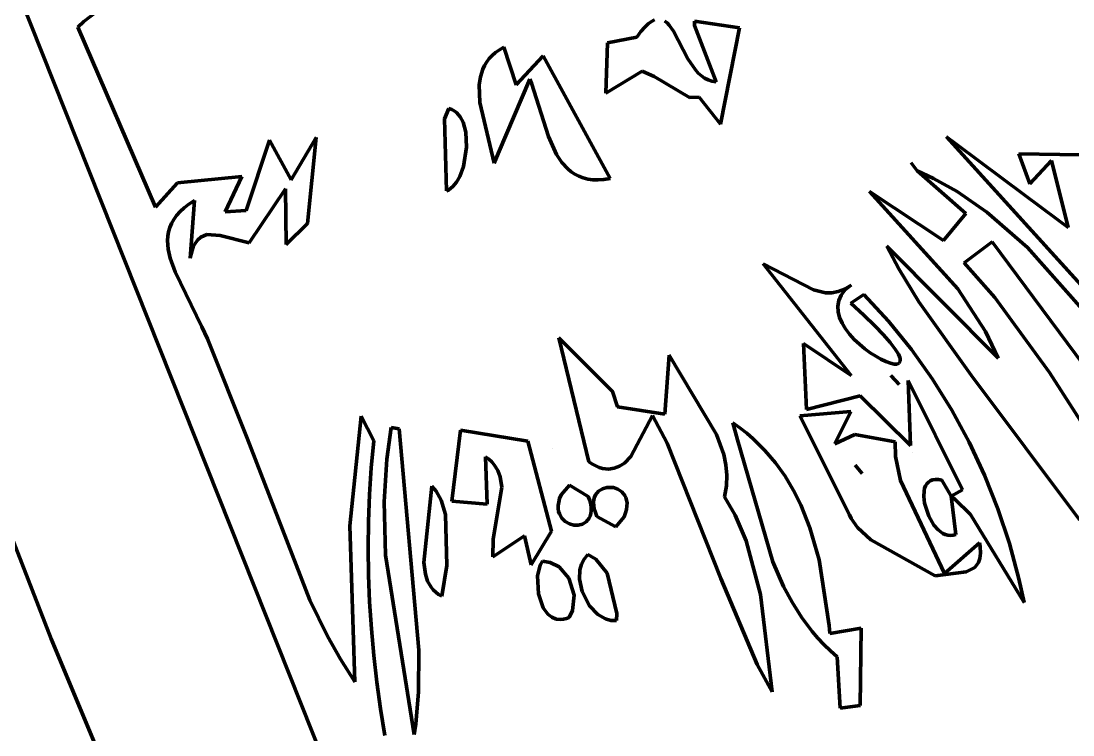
# Model space of a CAD drawing. Header units: millimetres. Extents: x 0 to 9.3, y 0 to 12.
# Drawn here: x 1.006 to 1.825, y 8.773 to 9.33 of the extents above; entities that cross this region are included whole.
import ezdxf

# ---------------------------------------------------------------- set-up
doc = ezdxf.new("R2010")
doc.units = ezdxf.units.MM
doc.layers.add('color#000000ff', color=7, linetype='CONTINUOUS', lineweight=100)
doc.layers.add('color#ffffffff', color=7, linetype='CONTINUOUS', lineweight=100)

msp = doc.modelspace()

# ---------------------------------------------------------------- linework, layer by layer
at = {"layer": 'color#000000ff'}
for p, q in [((1.59194, 7.87306), (0.85282, 9.73131)), ((1.06471, 9.33677), (1.05494, 9.32921)), ((1.05494, 9.32921), (1.05029, 9.32502)), ((1.49177, 9.32484), (1.49452, 9.3275)), ((1.49452, 9.3275), (1.49707, 9.32942)), ((1.49707, 9.32942), (1.49944, 9.33065)), ((1.50752, 9.32968), (1.50927, 9.32821)), ((1.50927, 9.32821), (1.51094, 9.32636)), ((1.51094, 9.32636), (1.51413, 9.32166)), ((1.53059, 9.32617), (1.5306, 9.32967)), ((1.5474, 9.28236), (1.53059, 9.32617)), ((1.5306, 9.32967), (1.56554, 9.32429)), ((1.05029, 9.32502), (1.11078, 9.18455)), ((1.48564, 9.31712), (1.48882, 9.3214)), ((1.48882, 9.3214), (1.49177, 9.32484)), ((1.51413, 9.32166), (1.5254, 9.30018)), ((1.56554, 9.32429), (1.55089, 9.24929)), ((1.37869, 9.30734), (1.38211, 9.30933)), ((1.38211, 9.30933), (1.39172, 9.27991)), ((1.46139, 9.27344), (1.46272, 9.31258)), ((1.46272, 9.31258), (1.48564, 9.31712)), ((1.37071, 9.30041), (1.37301, 9.30287)), ((1.37301, 9.30287), (1.37567, 9.30518)), ((1.37567, 9.30518), (1.37869, 9.30734)), ((1.39172, 9.27991), (1.41268, 9.30268)), ((1.41268, 9.30268), (1.4648, 9.20692)), ((1.36574, 9.29223), (1.36709, 9.29507)), ((1.36709, 9.29507), (1.36874, 9.29781)), ((1.36874, 9.29781), (1.37071, 9.30041)), ((1.5254, 9.30018), (1.53129, 9.29153)), ((1.36296, 9.27983), (1.36386, 9.28621)), ((1.36386, 9.28621), (1.36574, 9.29223)), ((1.48989, 9.29059), (1.46139, 9.27344)), ((1.49923, 9.28649), (1.48989, 9.29059)), ((1.52661, 9.26998), (1.49923, 9.28649)), ((1.53129, 9.29153), (1.53352, 9.28909)), ((1.53352, 9.28909), (1.53591, 9.28694)), ((1.53591, 9.28694), (1.53847, 9.28515)), ((1.53847, 9.28515), (1.54123, 9.28375)), ((1.36348, 9.26629), (1.36296, 9.27983)), ((1.40242, 9.28441), (1.37769, 9.22647)), ((1.40372, 9.28115), (1.40242, 9.28441)), ((1.41677, 9.23967), (1.40372, 9.28115)), ((1.54123, 9.28375), (1.5442, 9.28281)), ((1.5442, 9.28281), (1.5474, 9.28236)), ((1.53418, 9.27042), (1.52661, 9.26998)), ((1.55089, 9.24929), (1.53418, 9.27042)), ((1.33581, 9.25339), (1.33932, 9.26152)), ((1.33932, 9.26152), (1.34144, 9.26082)), ((1.34144, 9.26082), (1.34337, 9.2598)), ((1.37443, 9.21884), (1.36348, 9.26629)), ((1.3373, 9.19734), (1.33581, 9.25339)), ((1.34337, 9.2598), (1.34511, 9.25848)), ((1.34511, 9.25848), (1.34806, 9.25506)), ((1.34806, 9.25506), (1.3503, 9.25074)), ((1.3503, 9.25074), (1.35241, 9.24299)), ((1.18126, 9.1821), (1.1996, 9.23683)), ((1.1996, 9.23683), (1.21638, 9.20597)), ((1.21638, 9.20597), (1.23594, 9.23893)), ((1.23594, 9.23893), (1.22913, 9.17197)), ((1.35241, 9.24299), (1.35304, 9.23126)), ((1.42318, 9.22561), (1.41677, 9.23967)), ((1.86534, 9.08684), (1.72682, 9.23937)), ((1.72682, 9.23937), (1.73488, 9.23337)), ((1.35304, 9.23126), (1.35069, 9.21644)), ((1.73488, 9.23337), (1.78701, 9.19461)), ((1.37769, 9.22647), (1.37443, 9.21884)), ((1.4272, 9.21955), (1.42318, 9.22561)), ((1.43192, 9.21438), (1.4272, 9.21955)), ((1.70396, 9.21304), (1.69925, 9.21928)), ((1.69925, 9.21928), (1.70396, 9.21304)), ((1.78312, 9.22618), (1.86324, 9.22501)), ((1.79169, 9.20275), (1.78312, 9.22618)), ((1.80875, 9.22107), (1.79169, 9.20275)), ((1.82162, 9.16887), (1.80875, 9.22107)), ((1.35069, 9.21644), (1.34778, 9.20858)), ((1.43458, 9.21219), (1.43192, 9.21438)), ((1.43745, 9.21028), (1.43458, 9.21219)), ((1.70396, 9.21304), (1.71682, 9.20707)), ((1.74196, 9.17959), (1.70396, 9.21304)), ((1.11078, 9.18455), (1.12773, 9.2036)), ((1.12773, 9.2036), (1.17799, 9.20854)), ((1.17799, 9.20854), (1.16499, 9.18098)), ((1.34528, 9.20416), (1.34237, 9.20062)), ((1.34778, 9.20858), (1.34528, 9.20416)), ((1.44055, 9.20868), (1.43745, 9.21028)), ((1.4439, 9.20742), (1.44055, 9.20868)), ((1.4475, 9.20652), (1.4439, 9.20742)), ((1.45138, 9.20599), (1.4475, 9.20652)), ((1.45555, 9.20587), (1.45138, 9.20599)), ((1.46001, 9.20617), (1.45555, 9.20587)), ((1.4648, 9.20692), (1.46001, 9.20617)), ((1.71682, 9.20707), (1.73523, 9.19677)), ((1.2119, 9.19901), (1.18376, 9.15685)), ((1.21249, 9.15562), (1.2119, 9.19901)), ((1.33908, 9.19813), (1.3373, 9.19734)), ((1.34237, 9.20062), (1.33908, 9.19813)), ((1.73583, 9.12095), (1.66696, 9.19674)), ((1.66696, 9.19674), (1.72456, 9.15861)), ((1.73523, 9.19677), (1.75828, 9.18082)), ((1.78701, 9.19461), (1.81356, 9.17486)), ((1.13672, 9.18699), (1.13302, 9.18412)), ((1.14097, 9.18977), (1.13672, 9.18699)), ((1.13772, 9.14487), (1.14097, 9.18977)), ((1.12717, 9.17816), (1.12496, 9.17507)), ((1.12984, 9.18118), (1.12717, 9.17816)), ((1.13302, 9.18412), (1.12984, 9.18118)), ((1.16499, 9.18098), (1.18126, 9.1821)), ((1.72456, 9.15861), (1.74196, 9.17959)), ((1.75828, 9.18082), (1.79011, 9.15311)), ((1.12321, 9.17192), (1.12188, 9.1687)), ((1.12496, 9.17507), (1.12321, 9.17192)), ((1.22913, 9.17197), (1.21249, 9.15562)), ((1.81356, 9.17486), (1.82162, 9.16887)), ((1.12037, 9.16211), (1.12015, 9.15873)), ((1.12094, 9.16543), (1.12037, 9.16211)), ((1.12188, 9.1687), (1.12094, 9.16543)), ((1.15057, 9.16323), (1.14603, 9.16137)), ((1.16112, 9.16255), (1.15057, 9.16323)), ((1.18376, 9.15685), (1.16112, 9.16255)), ((1.12015, 9.15873), (1.12063, 9.15186)), ((1.14107, 9.15555), (1.14007, 9.15337)), ((1.14337, 9.159), (1.14107, 9.15555)), ((1.14603, 9.16137), (1.14337, 9.159)), ((1.68975, 9.1365), (1.68033, 9.1542)), ((1.68033, 9.1542), (1.7671, 9.06697)), ((1.76243, 9.15773), (1.74076, 9.14135)), ((1.9695, 8.8783), (1.76243, 9.15773)), ((1.12063, 9.15186), (1.12218, 9.14485)), ((1.13839, 9.14805), (1.13772, 9.14487)), ((1.13917, 9.15088), (1.13839, 9.14805)), ((1.14007, 9.15337), (1.13917, 9.15088)), ((1.79011, 9.15311), (1.85547, 9.07915)), ((1.12218, 9.14485), (1.12604, 9.13415)), ((1.58414, 9.14037), (1.62322, 9.12017)), ((1.65259, 9.05356), (1.58414, 9.14037)), ((1.74076, 9.14135), (1.76465, 9.11415)), ((1.12604, 9.13415), (1.1468, 9.0914)), ((1.70528, 9.11084), (1.68975, 9.1365)), ((1.64243, 9.11888), (1.64745, 9.12084)), ((1.64745, 9.12084), (1.65, 9.12226)), ((1.65258, 9.12398), (1.64801, 9.12016)), ((1.65, 9.12226), (1.65258, 9.12398)), ((1.7574, 9.08768), (1.73583, 9.12095)), ((1.62322, 9.12017), (1.63267, 9.11796)), ((1.63267, 9.11796), (1.63751, 9.11796)), ((1.63751, 9.11796), (1.64243, 9.11888)), ((1.64481, 9.11611), (1.64289, 9.11188)), ((1.64801, 9.12016), (1.64481, 9.11611)), ((1.65232, 9.10994), (1.66242, 9.11671)), ((1.66242, 9.11671), (1.68167, 9.09577)), ((1.76465, 9.11415), (1.8071, 9.05572)), ((1.64289, 9.11188), (1.64212, 9.10753)), ((1.64212, 9.10753), (1.64238, 9.1031)), ((1.66258, 9.10051), (1.65232, 9.10994)), ((1.7461, 9.05384), (1.70528, 9.11084)), ((1.64238, 9.1031), (1.64355, 9.09864)), ((1.64355, 9.09864), (1.64552, 9.09422)), ((1.67105, 9.09226), (1.66258, 9.10051)), ((1.1468, 9.0914), (1.15121, 9.08199)), ((1.64552, 9.09422), (1.64816, 9.08988)), ((1.64816, 9.08988), (1.65137, 9.08567)), ((1.67785, 9.08514), (1.67105, 9.09226)), ((1.68167, 9.09577), (1.69952, 9.07368)), ((1.15121, 9.08199), (1.18214, 9.00464)), ((1.42478, 9.0827), (1.4666, 9.04112)), ((1.44827, 8.98625), (1.42478, 9.0827)), ((1.65137, 9.08567), (1.65503, 9.08164)), ((1.65503, 9.08164), (1.65901, 9.07786)), ((1.6831, 9.07909), (1.67785, 9.08514)), ((1.7671, 9.06697), (1.7574, 9.08768)), ((1.61779, 9.02703), (1.61547, 9.07831)), ((1.61547, 9.07831), (1.65259, 9.05356)), ((1.65901, 9.07786), (1.66319, 9.07436)), ((1.66319, 9.07436), (1.66747, 9.07121)), ((1.6869, 9.07407), (1.6831, 9.07909)), ((1.68938, 9.07001), (1.6869, 9.07407)), ((1.69952, 9.07368), (1.71595, 9.05055)), ((1.50746, 9.0233), (1.51086, 9.06919)), ((1.51086, 9.06919), (1.54773, 9.00744)), ((1.66747, 9.07121), (1.67172, 9.06845)), ((1.67172, 9.06845), (1.67583, 9.06614)), ((1.67583, 9.06614), (1.67968, 9.06433)), ((1.67968, 9.06433), (1.68314, 9.06307)), ((1.69067, 9.06686), (1.68938, 9.07001)), ((1.69009, 9.06312), (1.69086, 9.06458)), ((1.69086, 9.06458), (1.69067, 9.06686)), ((1.68314, 9.06307), (1.68611, 9.06241)), ((1.68611, 9.06241), (1.68847, 9.06241)), ((1.68847, 9.06241), (1.69009, 9.06312)), ((1.8071, 9.05572), (1.89024, 8.92624)), ((1.68347, 9.05338), (1.68733, 9.04933)), ((1.69004, 9.0465), (1.68347, 9.05338)), ((1.68733, 9.04933), (1.69004, 9.0465)), ((1.73943, 8.96443), (1.69714, 9.04948)), ((1.69714, 9.04948), (1.69896, 8.9988)), ((1.71595, 9.05055), (1.73093, 9.02648)), ((1.83044, 8.94111), (1.7461, 9.05384)), ((1.4666, 9.04112), (1.47059, 9.02895)), ((1.65973, 9.03755), (1.61779, 9.02703)), ((1.69896, 8.9988), (1.65973, 9.03755)), ((1.47059, 9.02895), (1.50746, 9.0233)), ((1.61251, 9.02207), (1.65237, 9.02541)), ((1.65237, 9.02541), (1.63986, 9.00021)), ((1.73093, 9.02648), (1.74444, 9.00154)), ((1.26208, 8.93638), (1.27089, 9.02184)), ((1.27089, 9.02184), (1.28071, 9.00248)), ((1.49794, 9.02217), (1.48107, 8.99034)), ((1.50941, 9.00069), (1.49794, 9.02217)), ((1.56404, 9.00331), (1.56039, 9.01647)), ((1.56039, 9.01647), (1.56594, 9.01258)), ((1.65139, 8.9448), (1.61251, 9.02207)), ((1.29084, 8.98817), (1.29437, 9.01299)), ((1.29437, 9.01299), (1.30041, 9.0119)), ((1.30041, 9.0119), (1.31594, 8.8395)), ((1.34143, 8.9555), (1.34826, 9.01093)), ((1.34826, 9.01093), (1.4007, 9.00227)), ((1.54773, 9.00744), (1.55334, 8.99194)), ((1.56594, 9.01258), (1.57122, 9.00848)), ((1.57122, 9.00848), (1.57624, 9.0042)), ((1.63986, 9.00021), (1.65541, 9.00761)), ((1.65541, 9.00761), (1.68678, 9.00183)), ((1.18214, 9.00464), (1.2308, 8.87829)), ((1.28071, 9.00248), (1.27882, 8.98163)), ((1.4007, 9.00227), (1.4193, 8.93211)), ((1.55103, 8.89536), (1.50941, 9.00069)), ((1.59163, 8.90834), (1.56404, 9.00331)), ((1.57624, 9.0042), (1.5855, 8.99508)), ((1.68678, 9.00183), (1.6872, 8.99025)), ((1.74444, 9.00154), (1.75646, 8.97584)), ((1.37043, 8.9882), (1.36788, 8.99016)), ((1.36788, 8.99016), (1.36919, 8.95327)), ((1.42014, 8.99647), (1.42014, 8.99647)), ((1.48107, 8.99034), (1.47592, 8.98527)), ((1.55334, 8.99194), (1.55501, 8.98395)), ((1.5855, 8.99508), (1.59378, 8.98529)), ((1.6872, 8.99025), (1.69111, 8.97177)), ((1.70068, 8.99376), (1.70068, 8.99376)), ((1.27882, 8.98163), (1.27748, 8.96074)), ((1.28879, 8.955), (1.29084, 8.98817)), ((1.37264, 8.98614), (1.37043, 8.9882)), ((1.37453, 8.98398), (1.37264, 8.98614)), ((1.37743, 8.97938), (1.37453, 8.98398)), ((1.45105, 8.98442), (1.44827, 8.98625)), ((1.45374, 8.98297), (1.45105, 8.98442)), ((1.45634, 8.98187), (1.45374, 8.98297)), ((1.45885, 8.98112), (1.45634, 8.98187)), ((1.47213, 8.98278), (1.46803, 8.98116)), ((1.47592, 8.98527), (1.47213, 8.98278)), ((1.55501, 8.98395), (1.55576, 8.97578)), ((1.59378, 8.98529), (1.60114, 8.9749)), ((1.65578, 8.98366), (1.66107, 8.97706)), ((1.66107, 8.97706), (1.65578, 8.98366)), ((1.37927, 8.97444), (1.37743, 8.97938)), ((1.38039, 8.96653), (1.37927, 8.97444)), ((1.46127, 8.98069), (1.45885, 8.98112)), ((1.46361, 8.98056), (1.46127, 8.98069)), ((1.46803, 8.98116), (1.46361, 8.98056)), ((1.55576, 8.97578), (1.55547, 8.96741)), ((1.60114, 8.9749), (1.60764, 8.96397)), ((1.75646, 8.97584), (1.76696, 8.94947)), ((1.32448, 8.95241), (1.32605, 8.96718)), ((1.32605, 8.96718), (1.32927, 8.96336)), ((1.37386, 8.92603), (1.38039, 8.96653)), ((1.42659, 8.96054), (1.43315, 8.96809)), ((1.43315, 8.96809), (1.44782, 8.95926)), ((1.45584, 8.96321), (1.45879, 8.96513)), ((1.45879, 8.96513), (1.46217, 8.96616)), ((1.46217, 8.96616), (1.46753, 8.96607)), ((1.46753, 8.96607), (1.47095, 8.96493)), ((1.55547, 8.96741), (1.55403, 8.95883)), ((1.69111, 8.97177), (1.72544, 8.89922)), ((1.70937, 8.96363), (1.70984, 8.96566)), ((1.70984, 8.96566), (1.71055, 8.96749)), ((1.71055, 8.96749), (1.71152, 8.96908)), ((1.71152, 8.96908), (1.71275, 8.97039)), ((1.71275, 8.97039), (1.71426, 8.97141)), ((1.71426, 8.97141), (1.71606, 8.97209)), ((1.71606, 8.97209), (1.71816, 8.9724)), ((1.71816, 8.9724), (1.72056, 8.97231)), ((1.72056, 8.97231), (1.72329, 8.97178)), ((1.72329, 8.97178), (1.73056, 8.95932)), ((1.27748, 8.96074), (1.27669, 8.93983)), ((1.32927, 8.96336), (1.33311, 8.95636)), ((1.42478, 8.95479), (1.42549, 8.95757)), ((1.42549, 8.95757), (1.42659, 8.96054)), ((1.44782, 8.95926), (1.44899, 8.95608)), ((1.45225, 8.95672), (1.45278, 8.95868)), ((1.45278, 8.95868), (1.45358, 8.96041)), ((1.45358, 8.96041), (1.45584, 8.96321)), ((1.47095, 8.96493), (1.47394, 8.96292)), ((1.47394, 8.96292), (1.47628, 8.96006)), ((1.47628, 8.96006), (1.47712, 8.9583)), ((1.47712, 8.9583), (1.4777, 8.95634)), ((1.55403, 8.95883), (1.56227, 8.94452)), ((1.60764, 8.96397), (1.61331, 8.95257)), ((1.70913, 8.95908), (1.70937, 8.96363)), ((1.70972, 8.95409), (1.70913, 8.95908)), ((1.73056, 8.95932), (1.73943, 8.96443)), ((1.73338, 8.95723), (1.73056, 8.95932)), ((1.73056, 8.95932), (1.73409, 8.92967)), ((1.74569, 8.94519), (1.73338, 8.95723)), ((1.28985, 8.91348), (1.28879, 8.955)), ((1.31972, 8.90777), (1.32448, 8.95241)), ((1.33311, 8.95636), (1.33654, 8.94511)), ((1.36919, 8.95327), (1.34143, 8.9555)), ((1.42444, 8.9522), (1.42478, 8.95479)), ((1.42444, 8.9498), (1.42444, 8.9522)), ((1.42475, 8.9476), (1.42444, 8.9498)), ((1.44899, 8.95608), (1.44975, 8.95315)), ((1.44975, 8.95315), (1.45014, 8.95047)), ((1.45014, 8.95047), (1.45018, 8.94804)), ((1.452, 8.95454), (1.45225, 8.95672)), ((1.45208, 8.95213), (1.452, 8.95454)), ((1.45252, 8.9495), (1.45208, 8.95213)), ((1.45334, 8.94665), (1.45252, 8.9495)), ((1.47762, 8.94917), (1.47687, 8.94636)), ((1.47798, 8.95177), (1.47762, 8.94917)), ((1.4777, 8.95634), (1.478, 8.95416)), ((1.478, 8.95416), (1.47798, 8.95177)), ((1.61331, 8.95257), (1.62043, 8.93473)), ((1.71308, 8.94385), (1.70972, 8.95409)), ((1.76696, 8.94947), (1.77593, 8.92252)), ((1.33654, 8.94511), (1.33777, 8.90544)), ((1.42534, 8.94559), (1.42475, 8.9476)), ((1.42724, 8.94218), (1.42534, 8.94559)), ((1.42989, 8.93958), (1.42724, 8.94218)), ((1.44856, 8.9422), (1.44631, 8.93949)), ((1.44937, 8.9439), (1.44856, 8.9422)), ((1.44992, 8.94585), (1.44937, 8.9439)), ((1.45018, 8.94804), (1.44992, 8.94585)), ((1.45457, 8.94356), (1.45334, 8.94665)), ((1.46927, 8.93546), (1.45457, 8.94356)), ((1.47571, 8.94334), (1.46927, 8.93546)), ((1.47687, 8.94636), (1.47571, 8.94334)), ((1.56227, 8.94452), (1.57092, 8.92462)), ((1.65275, 8.94211), (1.65139, 8.9448)), ((1.65761, 8.93494), (1.65275, 8.94211)), ((1.71715, 8.93696), (1.71308, 8.94385)), ((1.78739, 8.87657), (1.74569, 8.94519)), ((0.99664, 8.9328), (1.02951, 8.84834)), ((1.26599, 8.81473), (1.26208, 8.93638)), ((1.27669, 8.93983), (1.27643, 8.9189)), ((1.43308, 8.93781), (1.42989, 8.93958)), ((1.43655, 8.9369), (1.43308, 8.93781)), ((1.44007, 8.93687), (1.43655, 8.9369)), ((1.4434, 8.93772), (1.44007, 8.93687)), ((1.44631, 8.93949), (1.4434, 8.93772)), ((1.62043, 8.93473), (1.62758, 8.90991)), ((1.66793, 8.9255), (1.65761, 8.93494)), ((1.72043, 8.93323), (1.71715, 8.93696)), ((1.72406, 8.93048), (1.72043, 8.93323)), ((1.39815, 8.92852), (1.37346, 8.91229)), ((1.37346, 8.91229), (1.37386, 8.92603)), ((1.40343, 8.90585), (1.39815, 8.92852)), ((1.4193, 8.93211), (1.40343, 8.90585)), ((1.57092, 8.92462), (1.58193, 8.88275)), ((1.71814, 8.89731), (1.66793, 8.9255)), ((1.72598, 8.92957), (1.72406, 8.93048)), ((1.72795, 8.92899), (1.72598, 8.92957)), ((1.72997, 8.9288), (1.72795, 8.92899)), ((1.73202, 8.92901), (1.72997, 8.9288)), ((1.73409, 8.92967), (1.73202, 8.92901)), ((1.27643, 8.9189), (1.27671, 8.89797)), ((1.72544, 8.89922), (1.75257, 8.923)), ((1.75257, 8.923), (1.75303, 8.92012)), ((1.75303, 8.92012), (1.75334, 8.9151)), ((1.77593, 8.92252), (1.78333, 8.89509)), ((1.31227, 8.77373), (1.28985, 8.91348)), ((1.32095, 8.89864), (1.31972, 8.90777)), ((1.41032, 8.90558), (1.41212, 8.9088)), ((1.41212, 8.9088), (1.41813, 8.90787)), ((1.41813, 8.90787), (1.42507, 8.90439)), ((1.4425, 8.90635), (1.44451, 8.91037)), ((1.44451, 8.91037), (1.44742, 8.91387)), ((1.44742, 8.91387), (1.45375, 8.91039)), ((1.45375, 8.91039), (1.46245, 8.89933)), ((1.60004, 8.88911), (1.59163, 8.90834)), ((1.62758, 8.90991), (1.63553, 8.8587)), ((1.75179, 8.90764), (1.74904, 8.90395)), ((1.7529, 8.91097), (1.75179, 8.90764)), ((1.75334, 8.9151), (1.7529, 8.91097)), ((1.33777, 8.90544), (1.33372, 8.88153)), ((1.40827, 8.89746), (1.41032, 8.90558)), ((1.42507, 8.90439), (1.43279, 8.89558)), ((1.44102, 8.89486), (1.44133, 8.90194)), ((1.44133, 8.90194), (1.4425, 8.90635)), ((1.74222, 8.90049), (1.71814, 8.89731)), ((1.74904, 8.90395), (1.74222, 8.90049)), ((1.27671, 8.89797), (1.27751, 8.87705)), ((1.3227, 8.89323), (1.32095, 8.89864)), ((1.32534, 8.8885), (1.3227, 8.89323)), ((1.40894, 8.88336), (1.40827, 8.89746)), ((1.43279, 8.89558), (1.43694, 8.88221)), ((1.44301, 8.88519), (1.44102, 8.89486)), ((1.46245, 8.89933), (1.47016, 8.86793)), ((1.57927, 8.82833), (1.55103, 8.89536)), ((1.78333, 8.89509), (1.78739, 8.87657)), ((1.32702, 8.88642), (1.32534, 8.8885)), ((1.32897, 8.88456), (1.32702, 8.88642)), ((1.33119, 8.88293), (1.32897, 8.88456)), ((1.41276, 8.87253), (1.40894, 8.88336)), ((1.44874, 8.8741), (1.44301, 8.88519)), ((1.60654, 8.87685), (1.60004, 8.88911)), ((1.2308, 8.87829), (1.24463, 8.85043)), ((1.27751, 8.87705), (1.27884, 8.85615)), ((1.33372, 8.88153), (1.33119, 8.88293)), ((1.43694, 8.88221), (1.43559, 8.87038)), ((1.58193, 8.88275), (1.591, 8.80699)), ((1.61387, 8.86515), (1.60654, 8.87685)), ((1.41641, 8.8675), (1.41276, 8.87253)), ((1.41937, 8.86509), (1.41641, 8.8675)), ((1.43559, 8.87038), (1.43301, 8.86499)), ((1.45534, 8.86721), (1.44874, 8.8741)), ((1.46119, 8.86384), (1.45534, 8.86721)), ((1.47016, 8.86793), (1.46979, 8.86251)), ((1.42276, 8.86361), (1.41937, 8.86509)), ((1.42656, 8.86322), (1.42276, 8.86361)), ((1.42861, 8.86347), (1.42656, 8.86322)), ((1.43076, 8.86406), (1.42861, 8.86347)), ((1.43301, 8.86499), (1.43076, 8.86406)), ((1.4654, 8.86267), (1.46119, 8.86384)), ((1.46979, 8.86251), (1.4654, 8.86267)), ((1.62213, 8.85409), (1.61387, 8.86515)), ((1.63553, 8.8587), (1.63606, 8.85231)), ((1.24463, 8.85043), (1.25484, 8.83235)), ((1.27884, 8.85615), (1.28069, 8.83529)), ((1.62664, 8.84883), (1.62213, 8.85409)), ((1.63606, 8.85231), (1.66045, 8.85663)), ((1.66045, 8.85663), (1.65967, 8.7962)), ((1.02951, 8.84834), (1.75776, 7.09538)), ((1.63142, 8.84377), (1.62664, 8.84883)), ((1.63648, 8.8389), (1.63142, 8.84377)), ((1.28069, 8.83529), (1.28304, 8.81447)), ((1.31594, 8.8395), (1.31553, 8.80662)), ((1.64184, 8.83426), (1.63648, 8.8389)), ((1.64404, 8.79435), (1.64184, 8.83426)), ((1.25484, 8.83235), (1.26599, 8.81473)), ((1.591, 8.80699), (1.57927, 8.82833)), ((1.28304, 8.81447), (1.28591, 8.7937)), ((1.31553, 8.80662), (1.31339, 8.78195)), ((1.28591, 8.7937), (1.28927, 8.773)), ((1.65967, 8.7962), (1.64404, 8.79435)), ((1.31339, 8.78195), (1.31227, 8.77373))]:
    msp.add_line(p, q, dxfattribs=at)
at = {"layer": 'color#ffffffff'}
for p, q in [((0.85282, 9.73131), (1.59194, 7.87306)), ((1.05494, 9.32921), (1.06471, 9.33677)), ((1.05029, 9.32502), (1.05494, 9.32921)), ((1.49452, 9.3275), (1.49177, 9.32484)), ((1.49707, 9.32942), (1.49452, 9.3275)), ((1.49944, 9.33065), (1.49707, 9.32942)), ((1.50927, 9.32821), (1.50752, 9.32968)), ((1.51094, 9.32636), (1.50927, 9.32821)), ((1.51413, 9.32166), (1.51094, 9.32636)), ((1.5306, 9.32967), (1.53059, 9.32617)), ((1.53059, 9.32617), (1.5474, 9.28236)), ((1.56554, 9.32429), (1.5306, 9.32967)), ((1.11078, 9.18455), (1.05029, 9.32502)), ((1.48882, 9.3214), (1.48564, 9.31712)), ((1.49177, 9.32484), (1.48882, 9.3214)), ((1.5254, 9.30018), (1.51413, 9.32166)), ((1.55089, 9.24929), (1.56554, 9.32429)), ((1.38211, 9.30933), (1.37869, 9.30734)), ((1.39172, 9.27991), (1.38211, 9.30933)), ((1.46272, 9.31258), (1.46139, 9.27344)), ((1.48564, 9.31712), (1.46272, 9.31258)), ((1.37301, 9.30287), (1.37071, 9.30041)), ((1.37567, 9.30518), (1.37301, 9.30287)), ((1.37869, 9.30734), (1.37567, 9.30518)), ((1.41268, 9.30268), (1.39172, 9.27991)), ((1.4648, 9.20692), (1.41268, 9.30268)), ((1.36709, 9.29507), (1.36574, 9.29223)), ((1.36874, 9.29781), (1.36709, 9.29507)), ((1.37071, 9.30041), (1.36874, 9.29781)), ((1.53129, 9.29153), (1.5254, 9.30018)), ((1.36386, 9.28621), (1.36296, 9.27983)), ((1.36574, 9.29223), (1.36386, 9.28621)), ((1.46139, 9.27344), (1.48989, 9.29059)), ((1.48989, 9.29059), (1.49923, 9.28649)), ((1.49923, 9.28649), (1.52661, 9.26998)), ((1.53352, 9.28909), (1.53129, 9.29153)), ((1.53591, 9.28694), (1.53352, 9.28909)), ((1.53847, 9.28515), (1.53591, 9.28694)), ((1.54123, 9.28375), (1.53847, 9.28515)), ((1.36296, 9.27983), (1.36348, 9.26629)), ((1.37769, 9.22647), (1.40242, 9.28441)), ((1.40242, 9.28441), (1.40372, 9.28115)), ((1.40372, 9.28115), (1.41677, 9.23967)), ((1.5442, 9.28281), (1.54123, 9.28375)), ((1.5474, 9.28236), (1.5442, 9.28281)), ((1.52661, 9.26998), (1.53418, 9.27042)), ((1.53418, 9.27042), (1.55089, 9.24929)), ((1.33932, 9.26152), (1.33581, 9.25339)), ((1.34144, 9.26082), (1.33932, 9.26152)), ((1.34337, 9.2598), (1.34144, 9.26082)), ((1.36348, 9.26629), (1.37443, 9.21884)), ((1.33581, 9.25339), (1.3373, 9.19734)), ((1.34511, 9.25848), (1.34337, 9.2598)), ((1.34806, 9.25506), (1.34511, 9.25848)), ((1.3503, 9.25074), (1.34806, 9.25506)), ((1.35241, 9.24299), (1.3503, 9.25074)), ((1.1996, 9.23683), (1.18126, 9.1821)), ((1.21638, 9.20597), (1.1996, 9.23683)), ((1.23594, 9.23893), (1.21638, 9.20597)), ((1.22913, 9.17197), (1.23594, 9.23893)), ((1.35304, 9.23126), (1.35241, 9.24299)), ((1.41677, 9.23967), (1.42318, 9.22561)), ((1.73488, 9.23337), (1.72682, 9.23937)), ((1.72682, 9.23937), (1.86534, 9.08684)), ((1.35069, 9.21644), (1.35304, 9.23126)), ((1.78701, 9.19461), (1.73488, 9.23337)), ((1.37443, 9.21884), (1.37769, 9.22647)), ((1.42318, 9.22561), (1.4272, 9.21955)), ((1.4272, 9.21955), (1.43192, 9.21438)), ((1.70396, 9.21304), (1.69925, 9.21928)), ((1.69925, 9.21928), (1.70396, 9.21304)), ((1.78312, 9.22618), (1.79169, 9.20275)), ((1.86324, 9.22501), (1.78312, 9.22618)), ((1.79169, 9.20275), (1.80875, 9.22107)), ((1.80875, 9.22107), (1.82162, 9.16887)), ((1.34778, 9.20858), (1.35069, 9.21644)), ((1.43192, 9.21438), (1.43458, 9.21219)), ((1.43458, 9.21219), (1.43745, 9.21028)), ((1.70396, 9.21304), (1.74196, 9.17959)), ((1.71682, 9.20707), (1.70396, 9.21304)), ((1.12773, 9.2036), (1.11078, 9.18455)), ((1.17799, 9.20854), (1.12773, 9.2036)), ((1.16499, 9.18098), (1.17799, 9.20854)), ((1.34237, 9.20062), (1.34528, 9.20416)), ((1.34528, 9.20416), (1.34778, 9.20858)), ((1.43745, 9.21028), (1.44055, 9.20868)), ((1.44055, 9.20868), (1.4439, 9.20742)), ((1.4439, 9.20742), (1.4475, 9.20652)), ((1.4475, 9.20652), (1.45138, 9.20599)), ((1.45138, 9.20599), (1.45555, 9.20587)), ((1.45555, 9.20587), (1.46001, 9.20617)), ((1.46001, 9.20617), (1.4648, 9.20692)), ((1.73523, 9.19677), (1.71682, 9.20707)), ((1.18376, 9.15685), (1.2119, 9.19901)), ((1.2119, 9.19901), (1.21249, 9.15562)), ((1.3373, 9.19734), (1.33908, 9.19813)), ((1.33908, 9.19813), (1.34237, 9.20062)), ((1.72456, 9.15861), (1.66696, 9.19674)), ((1.66696, 9.19674), (1.73583, 9.12095)), ((1.75828, 9.18082), (1.73523, 9.19677)), ((1.81356, 9.17486), (1.78701, 9.19461)), ((1.13302, 9.18412), (1.13672, 9.18699)), ((1.13672, 9.18699), (1.14097, 9.18977)), ((1.14097, 9.18977), (1.13772, 9.14487)), ((1.12496, 9.17507), (1.12717, 9.17816)), ((1.12717, 9.17816), (1.12984, 9.18118)), ((1.12984, 9.18118), (1.13302, 9.18412)), ((1.18126, 9.1821), (1.16499, 9.18098)), ((1.74196, 9.17959), (1.72456, 9.15861)), ((1.79011, 9.15311), (1.75828, 9.18082)), ((1.12188, 9.1687), (1.12321, 9.17192)), ((1.12321, 9.17192), (1.12496, 9.17507)), ((1.21249, 9.15562), (1.22913, 9.17197)), ((1.82162, 9.16887), (1.81356, 9.17486)), ((1.12015, 9.15873), (1.12037, 9.16211)), ((1.12037, 9.16211), (1.12094, 9.16543)), ((1.12094, 9.16543), (1.12188, 9.1687)), ((1.14603, 9.16137), (1.15057, 9.16323)), ((1.15057, 9.16323), (1.16112, 9.16255)), ((1.16112, 9.16255), (1.18376, 9.15685)), ((1.12063, 9.15186), (1.12015, 9.15873)), ((1.14007, 9.15337), (1.14107, 9.15555)), ((1.14107, 9.15555), (1.14337, 9.159)), ((1.14337, 9.159), (1.14603, 9.16137)), ((1.7671, 9.06697), (1.68033, 9.1542)), ((1.68033, 9.1542), (1.68975, 9.1365)), ((1.74076, 9.14135), (1.76243, 9.15773)), ((1.76243, 9.15773), (1.9695, 8.8783)), ((1.12218, 9.14485), (1.12063, 9.15186)), ((1.13772, 9.14487), (1.13839, 9.14805)), ((1.13839, 9.14805), (1.13917, 9.15088)), ((1.13917, 9.15088), (1.14007, 9.15337)), ((1.85547, 9.07915), (1.79011, 9.15311)), ((1.12604, 9.13415), (1.12218, 9.14485)), ((1.58414, 9.14037), (1.65259, 9.05356)), ((1.62322, 9.12017), (1.58414, 9.14037)), ((1.76465, 9.11415), (1.74076, 9.14135)), ((1.1468, 9.0914), (1.12604, 9.13415)), ((1.68975, 9.1365), (1.70528, 9.11084)), ((1.64745, 9.12084), (1.64243, 9.11888)), ((1.65, 9.12226), (1.64745, 9.12084)), ((1.64801, 9.12016), (1.65258, 9.12398)), ((1.65258, 9.12398), (1.65, 9.12226)), ((1.73583, 9.12095), (1.7574, 9.08768)), ((1.63267, 9.11796), (1.62322, 9.12017)), ((1.63751, 9.11796), (1.63267, 9.11796)), ((1.64243, 9.11888), (1.63751, 9.11796)), ((1.64289, 9.11188), (1.64481, 9.11611)), ((1.64481, 9.11611), (1.64801, 9.12016)), ((1.66242, 9.11671), (1.65232, 9.10994)), ((1.68167, 9.09577), (1.66242, 9.11671)), ((1.8071, 9.05572), (1.76465, 9.11415)), ((1.64212, 9.10753), (1.64289, 9.11188)), ((1.64238, 9.1031), (1.64212, 9.10753)), ((1.65232, 9.10994), (1.66258, 9.10051)), ((1.70528, 9.11084), (1.7461, 9.05384)), ((1.64355, 9.09864), (1.64238, 9.1031)), ((1.64552, 9.09422), (1.64355, 9.09864)), ((1.66258, 9.10051), (1.67105, 9.09226)), ((1.15121, 9.08199), (1.1468, 9.0914)), ((1.64816, 9.08988), (1.64552, 9.09422)), ((1.65137, 9.08567), (1.64816, 9.08988)), ((1.67105, 9.09226), (1.67785, 9.08514)), ((1.69952, 9.07368), (1.68167, 9.09577)), ((1.18214, 9.00464), (1.15121, 9.08199)), ((1.42478, 9.0827), (1.44827, 8.98625)), ((1.4666, 9.04112), (1.42478, 9.0827)), ((1.65503, 9.08164), (1.65137, 9.08567)), ((1.65901, 9.07786), (1.65503, 9.08164)), ((1.67785, 9.08514), (1.6831, 9.07909)), ((1.7574, 9.08768), (1.7671, 9.06697)), ((1.65259, 9.05356), (1.61547, 9.07831)), ((1.61547, 9.07831), (1.61779, 9.02703)), ((1.66319, 9.07436), (1.65901, 9.07786)), ((1.66747, 9.07121), (1.66319, 9.07436)), ((1.6831, 9.07909), (1.6869, 9.07407)), ((1.6869, 9.07407), (1.68938, 9.07001)), ((1.71595, 9.05055), (1.69952, 9.07368)), ((1.51086, 9.06919), (1.50746, 9.0233)), ((1.54773, 9.00744), (1.51086, 9.06919)), ((1.67172, 9.06845), (1.66747, 9.07121)), ((1.67583, 9.06614), (1.67172, 9.06845)), ((1.67968, 9.06433), (1.67583, 9.06614)), ((1.68314, 9.06307), (1.67968, 9.06433)), ((1.68938, 9.07001), (1.69067, 9.06686)), ((1.69086, 9.06458), (1.69009, 9.06312)), ((1.69067, 9.06686), (1.69086, 9.06458)), ((1.68611, 9.06241), (1.68314, 9.06307)), ((1.68847, 9.06241), (1.68611, 9.06241)), ((1.69009, 9.06312), (1.68847, 9.06241)), ((1.89024, 8.92624), (1.8071, 9.05572)), ((1.68347, 9.05338), (1.69004, 9.0465)), ((1.68733, 9.04933), (1.68347, 9.05338)), ((1.69004, 9.0465), (1.68733, 9.04933)), ((1.69896, 8.9988), (1.69714, 9.04948)), ((1.69714, 9.04948), (1.73943, 8.96443)), ((1.73093, 9.02648), (1.71595, 9.05055)), ((1.7461, 9.05384), (1.83044, 8.94111)), ((1.47059, 9.02895), (1.4666, 9.04112)), ((1.61779, 9.02703), (1.65973, 9.03755)), ((1.65973, 9.03755), (1.69896, 8.9988)), ((1.50746, 9.0233), (1.47059, 9.02895)), ((1.65237, 9.02541), (1.61251, 9.02207)), ((1.63986, 9.00021), (1.65237, 9.02541)), ((1.74444, 9.00154), (1.73093, 9.02648)), ((1.27089, 9.02184), (1.26208, 8.93638)), ((1.28071, 9.00248), (1.27089, 9.02184)), ((1.48107, 8.99034), (1.49794, 9.02217)), ((1.49794, 9.02217), (1.50941, 9.00069)), ((1.56594, 9.01258), (1.56039, 9.01647)), ((1.56039, 9.01647), (1.56404, 9.00331)), ((1.61251, 9.02207), (1.65139, 8.9448)), ((1.29437, 9.01299), (1.29084, 8.98817)), ((1.30041, 9.0119), (1.29437, 9.01299)), ((1.31594, 8.8395), (1.30041, 9.0119)), ((1.34826, 9.01093), (1.34143, 8.9555)), ((1.4007, 9.00227), (1.34826, 9.01093)), ((1.55334, 8.99194), (1.54773, 9.00744)), ((1.57122, 9.00848), (1.56594, 9.01258)), ((1.57624, 9.0042), (1.57122, 9.00848)), ((1.65541, 9.00761), (1.63986, 9.00021)), ((1.68678, 9.00183), (1.65541, 9.00761)), ((1.2308, 8.87829), (1.18214, 9.00464)), ((1.27882, 8.98163), (1.28071, 9.00248)), ((1.4193, 8.93211), (1.4007, 9.00227)), ((1.50941, 9.00069), (1.55103, 8.89536)), ((1.56404, 9.00331), (1.59163, 8.90834)), ((1.5855, 8.99508), (1.57624, 9.0042)), ((1.6872, 8.99025), (1.68678, 9.00183)), ((1.75646, 8.97584), (1.74444, 9.00154)), ((1.36919, 8.95327), (1.36788, 8.99016)), ((1.36788, 8.99016), (1.37043, 8.9882)), ((1.42014, 8.99647), (1.42014, 8.99647)), ((1.47592, 8.98527), (1.48107, 8.99034)), ((1.55501, 8.98395), (1.55334, 8.99194)), ((1.59378, 8.98529), (1.5855, 8.99508)), ((1.69111, 8.97177), (1.6872, 8.99025)), ((1.70068, 8.99376), (1.70068, 8.99376)), ((1.27748, 8.96074), (1.27882, 8.98163)), ((1.29084, 8.98817), (1.28879, 8.955)), ((1.37043, 8.9882), (1.37264, 8.98614)), ((1.37264, 8.98614), (1.37453, 8.98398)), ((1.37453, 8.98398), (1.37743, 8.97938)), ((1.44827, 8.98625), (1.45105, 8.98442)), ((1.45105, 8.98442), (1.45374, 8.98297)), ((1.45374, 8.98297), (1.45634, 8.98187)), ((1.45634, 8.98187), (1.45885, 8.98112)), ((1.46803, 8.98116), (1.47213, 8.98278)), ((1.47213, 8.98278), (1.47592, 8.98527)), ((1.55576, 8.97578), (1.55501, 8.98395)), ((1.60114, 8.9749), (1.59378, 8.98529)), ((1.65578, 8.98366), (1.66107, 8.97706)), ((1.66107, 8.97706), (1.65578, 8.98366)), ((1.37743, 8.97938), (1.37927, 8.97444)), ((1.37927, 8.97444), (1.38039, 8.96653)), ((1.45885, 8.98112), (1.46127, 8.98069)), ((1.46127, 8.98069), (1.46361, 8.98056)), ((1.46361, 8.98056), (1.46803, 8.98116)), ((1.55547, 8.96741), (1.55576, 8.97578)), ((1.60764, 8.96397), (1.60114, 8.9749)), ((1.76696, 8.94947), (1.75646, 8.97584)), ((1.32605, 8.96718), (1.32448, 8.95241)), ((1.32927, 8.96336), (1.32605, 8.96718)), ((1.38039, 8.96653), (1.37386, 8.92603)), ((1.43315, 8.96809), (1.42659, 8.96054)), ((1.44782, 8.95926), (1.43315, 8.96809)), ((1.45879, 8.96513), (1.45584, 8.96321)), ((1.46217, 8.96616), (1.45879, 8.96513)), ((1.46753, 8.96607), (1.46217, 8.96616)), ((1.47095, 8.96493), (1.46753, 8.96607)), ((1.55403, 8.95883), (1.55547, 8.96741)), ((1.72544, 8.89922), (1.69111, 8.97177)), ((1.70984, 8.96566), (1.70937, 8.96363)), ((1.71055, 8.96749), (1.70984, 8.96566)), ((1.71152, 8.96908), (1.71055, 8.96749)), ((1.71275, 8.97039), (1.71152, 8.96908)), ((1.71426, 8.97141), (1.71275, 8.97039)), ((1.71606, 8.97209), (1.71426, 8.97141)), ((1.71816, 8.9724), (1.71606, 8.97209)), ((1.72056, 8.97231), (1.71816, 8.9724)), ((1.72329, 8.97178), (1.72056, 8.97231)), ((1.73056, 8.95932), (1.72329, 8.97178)), ((1.27669, 8.93983), (1.27748, 8.96074)), ((1.33311, 8.95636), (1.32927, 8.96336)), ((1.42549, 8.95757), (1.42478, 8.95479)), ((1.42659, 8.96054), (1.42549, 8.95757)), ((1.44899, 8.95608), (1.44782, 8.95926)), ((1.45278, 8.95868), (1.45225, 8.95672)), ((1.45358, 8.96041), (1.45278, 8.95868)), ((1.45584, 8.96321), (1.45358, 8.96041)), ((1.47394, 8.96292), (1.47095, 8.96493)), ((1.47628, 8.96006), (1.47394, 8.96292)), ((1.47712, 8.9583), (1.47628, 8.96006)), ((1.4777, 8.95634), (1.47712, 8.9583)), ((1.56227, 8.94452), (1.55403, 8.95883)), ((1.61331, 8.95257), (1.60764, 8.96397)), ((1.70937, 8.96363), (1.70913, 8.95908)), ((1.70913, 8.95908), (1.70972, 8.95409)), ((1.73943, 8.96443), (1.73056, 8.95932)), ((1.73056, 8.95932), (1.73338, 8.95723)), ((1.73409, 8.92967), (1.73056, 8.95932)), ((1.73338, 8.95723), (1.74569, 8.94519)), ((1.28879, 8.955), (1.28985, 8.91348)), ((1.32448, 8.95241), (1.31972, 8.90777)), ((1.33654, 8.94511), (1.33311, 8.95636)), ((1.34143, 8.9555), (1.36919, 8.95327)), ((1.42478, 8.95479), (1.42444, 8.9522)), ((1.42444, 8.9522), (1.42444, 8.9498)), ((1.42444, 8.9498), (1.42475, 8.9476)), ((1.44975, 8.95315), (1.44899, 8.95608)), ((1.45014, 8.95047), (1.44975, 8.95315)), ((1.45018, 8.94804), (1.45014, 8.95047)), ((1.45225, 8.95672), (1.452, 8.95454)), ((1.452, 8.95454), (1.45208, 8.95213)), ((1.45208, 8.95213), (1.45252, 8.9495)), ((1.45252, 8.9495), (1.45334, 8.94665)), ((1.47687, 8.94636), (1.47762, 8.94917)), ((1.47762, 8.94917), (1.47798, 8.95177)), ((1.478, 8.95416), (1.4777, 8.95634)), ((1.47798, 8.95177), (1.478, 8.95416)), ((1.62043, 8.93473), (1.61331, 8.95257)), ((1.70972, 8.95409), (1.71308, 8.94385)), ((1.77593, 8.92252), (1.76696, 8.94947)), ((1.33777, 8.90544), (1.33654, 8.94511)), ((1.42475, 8.9476), (1.42534, 8.94559)), ((1.42534, 8.94559), (1.42724, 8.94218)), ((1.42724, 8.94218), (1.42989, 8.93958)), ((1.44631, 8.93949), (1.44856, 8.9422)), ((1.44856, 8.9422), (1.44937, 8.9439)), ((1.44937, 8.9439), (1.44992, 8.94585)), ((1.44992, 8.94585), (1.45018, 8.94804)), ((1.45334, 8.94665), (1.45457, 8.94356)), ((1.45457, 8.94356), (1.46927, 8.93546)), ((1.46927, 8.93546), (1.47571, 8.94334)), ((1.47571, 8.94334), (1.47687, 8.94636)), ((1.57092, 8.92462), (1.56227, 8.94452)), ((1.65139, 8.9448), (1.65275, 8.94211)), ((1.65275, 8.94211), (1.65761, 8.93494)), ((1.71308, 8.94385), (1.71715, 8.93696)), ((1.74569, 8.94519), (1.78739, 8.87657)), ((1.02951, 8.84834), (0.99664, 8.9328)), ((1.26208, 8.93638), (1.26599, 8.81473)), ((1.27643, 8.9189), (1.27669, 8.93983)), ((1.42989, 8.93958), (1.43308, 8.93781)), ((1.43308, 8.93781), (1.43655, 8.9369)), ((1.43655, 8.9369), (1.44007, 8.93687)), ((1.44007, 8.93687), (1.4434, 8.93772)), ((1.4434, 8.93772), (1.44631, 8.93949)), ((1.62758, 8.90991), (1.62043, 8.93473)), ((1.65761, 8.93494), (1.66793, 8.9255)), ((1.71715, 8.93696), (1.72043, 8.93323)), ((1.72043, 8.93323), (1.72406, 8.93048)), ((1.37346, 8.91229), (1.39815, 8.92852)), ((1.37386, 8.92603), (1.37346, 8.91229)), ((1.39815, 8.92852), (1.40343, 8.90585)), ((1.40343, 8.90585), (1.4193, 8.93211)), ((1.58193, 8.88275), (1.57092, 8.92462)), ((1.66793, 8.9255), (1.71814, 8.89731)), ((1.72406, 8.93048), (1.72598, 8.92957)), ((1.72598, 8.92957), (1.72795, 8.92899)), ((1.72795, 8.92899), (1.72997, 8.9288)), ((1.72997, 8.9288), (1.73202, 8.92901)), ((1.73202, 8.92901), (1.73409, 8.92967)), ((1.27671, 8.89797), (1.27643, 8.9189)), ((1.75257, 8.923), (1.72544, 8.89922)), ((1.75303, 8.92012), (1.75257, 8.923)), ((1.75334, 8.9151), (1.75303, 8.92012)), ((1.78333, 8.89509), (1.77593, 8.92252)), ((1.28985, 8.91348), (1.31227, 8.77373)), ((1.31972, 8.90777), (1.32095, 8.89864)), ((1.41212, 8.9088), (1.41032, 8.90558)), ((1.41813, 8.90787), (1.41212, 8.9088)), ((1.42507, 8.90439), (1.41813, 8.90787)), ((1.44451, 8.91037), (1.4425, 8.90635)), ((1.44742, 8.91387), (1.44451, 8.91037)), ((1.45375, 8.91039), (1.44742, 8.91387)), ((1.46245, 8.89933), (1.45375, 8.91039)), ((1.59163, 8.90834), (1.60004, 8.88911)), ((1.63553, 8.8587), (1.62758, 8.90991)), ((1.74904, 8.90395), (1.75179, 8.90764)), ((1.75179, 8.90764), (1.7529, 8.91097)), ((1.7529, 8.91097), (1.75334, 8.9151)), ((1.33372, 8.88153), (1.33777, 8.90544)), ((1.41032, 8.90558), (1.40827, 8.89746)), ((1.43279, 8.89558), (1.42507, 8.90439)), ((1.44133, 8.90194), (1.44102, 8.89486)), ((1.4425, 8.90635), (1.44133, 8.90194)), ((1.71814, 8.89731), (1.74222, 8.90049)), ((1.74222, 8.90049), (1.74904, 8.90395)), ((1.27751, 8.87705), (1.27671, 8.89797)), ((1.32095, 8.89864), (1.3227, 8.89323)), ((1.3227, 8.89323), (1.32534, 8.8885)), ((1.40827, 8.89746), (1.40894, 8.88336)), ((1.43694, 8.88221), (1.43279, 8.89558)), ((1.44102, 8.89486), (1.44301, 8.88519)), ((1.47016, 8.86793), (1.46245, 8.89933)), ((1.55103, 8.89536), (1.57927, 8.82833)), ((1.78739, 8.87657), (1.78333, 8.89509)), ((1.32534, 8.8885), (1.32702, 8.88642)), ((1.32702, 8.88642), (1.32897, 8.88456)), ((1.32897, 8.88456), (1.33119, 8.88293)), ((1.40894, 8.88336), (1.41276, 8.87253)), ((1.44301, 8.88519), (1.44874, 8.8741)), ((1.60004, 8.88911), (1.60654, 8.87685)), ((1.24463, 8.85043), (1.2308, 8.87829)), ((1.27884, 8.85615), (1.27751, 8.87705)), ((1.33119, 8.88293), (1.33372, 8.88153)), ((1.43559, 8.87038), (1.43694, 8.88221)), ((1.591, 8.80699), (1.58193, 8.88275)), ((1.60654, 8.87685), (1.61387, 8.86515)), ((1.41276, 8.87253), (1.41641, 8.8675)), ((1.41641, 8.8675), (1.41937, 8.86509)), ((1.43301, 8.86499), (1.43559, 8.87038)), ((1.44874, 8.8741), (1.45534, 8.86721)), ((1.45534, 8.86721), (1.46119, 8.86384)), ((1.46979, 8.86251), (1.47016, 8.86793)), ((1.41937, 8.86509), (1.42276, 8.86361)), ((1.42276, 8.86361), (1.42656, 8.86322)), ((1.42656, 8.86322), (1.42861, 8.86347)), ((1.42861, 8.86347), (1.43076, 8.86406)), ((1.43076, 8.86406), (1.43301, 8.86499)), ((1.46119, 8.86384), (1.4654, 8.86267)), ((1.4654, 8.86267), (1.46979, 8.86251)), ((1.61387, 8.86515), (1.62213, 8.85409)), ((1.63606, 8.85231), (1.63553, 8.8587)), ((1.25484, 8.83235), (1.24463, 8.85043)), ((1.28069, 8.83529), (1.27884, 8.85615)), ((1.62213, 8.85409), (1.62664, 8.84883)), ((1.66045, 8.85663), (1.63606, 8.85231)), ((1.65967, 8.7962), (1.66045, 8.85663)), ((1.75776, 7.09538), (1.02951, 8.84834)), ((1.62664, 8.84883), (1.63142, 8.84377)), ((1.63142, 8.84377), (1.63648, 8.8389)), ((1.28304, 8.81447), (1.28069, 8.83529)), ((1.31553, 8.80662), (1.31594, 8.8395)), ((1.63648, 8.8389), (1.64184, 8.83426)), ((1.64184, 8.83426), (1.64404, 8.79435)), ((1.26599, 8.81473), (1.25484, 8.83235)), ((1.57927, 8.82833), (1.591, 8.80699)), ((1.28591, 8.7937), (1.28304, 8.81447)), ((1.31339, 8.78195), (1.31553, 8.80662)), ((1.28927, 8.773), (1.28591, 8.7937)), ((1.64404, 8.79435), (1.65967, 8.7962)), ((1.31227, 8.77373), (1.31339, 8.78195))]:
    msp.add_line(p, q, dxfattribs=at)

doc.saveas('drawing.dxf')
